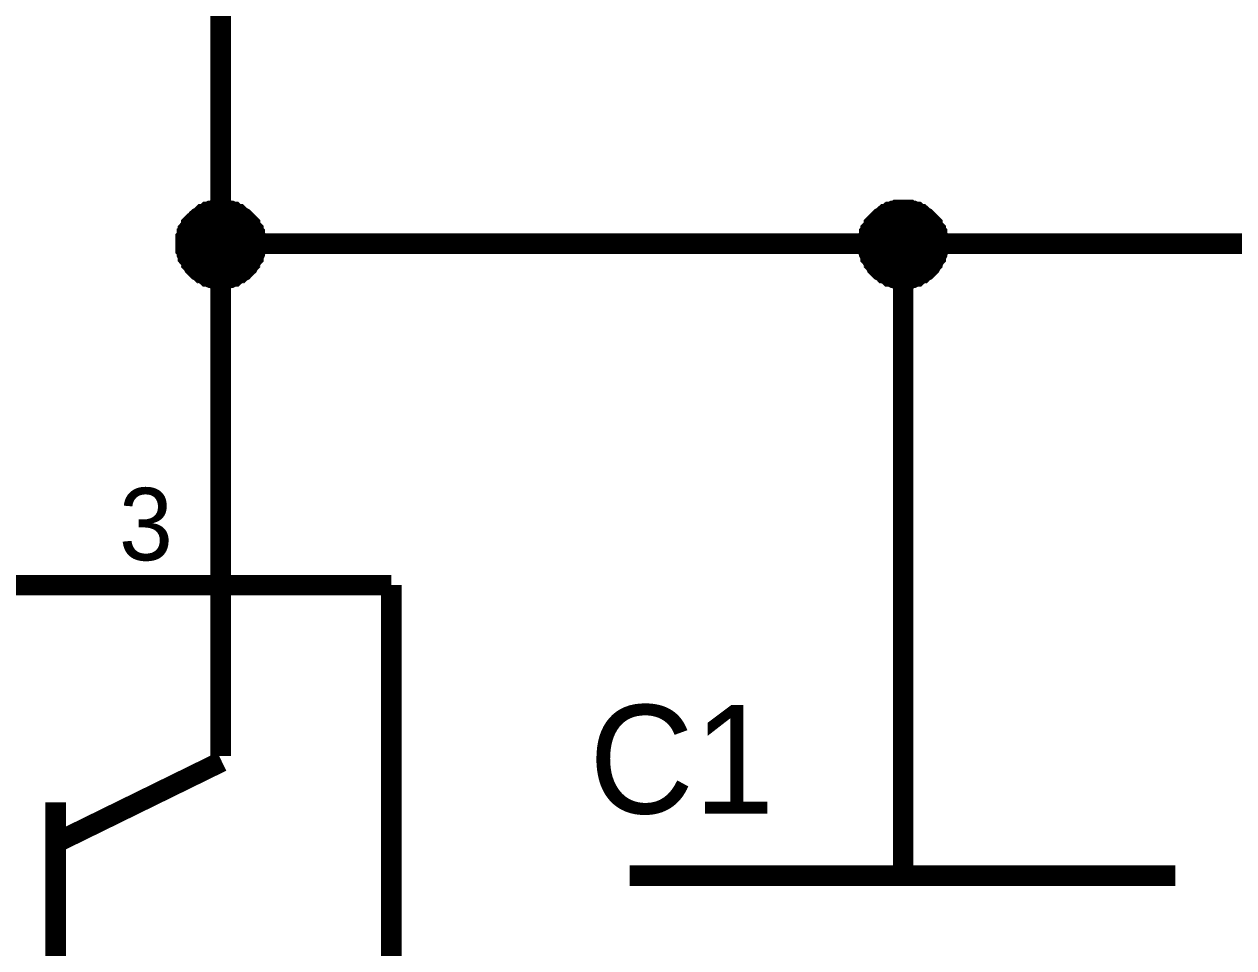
# Model space of a CAD drawing. Header units: millimetres. Extents: x 0 to 420, y 0 to 297.
# Drawn here: x 262.1 to 279.82, y 67.18 to 80.71 of the extents above; entities that cross this region are included whole.
import ezdxf

# ---------------------------------------------------------------- set-up
doc = ezdxf.new("R2010")
doc.units = ezdxf.units.MM
doc.layers.add('Sheet', color=255, linetype='Continuous')

msp = doc.modelspace()

# ---------------------------------------------------------------- linework, layer by layer
at = {"layer": 'Sheet'}
for points, const_width in [([(264.983, 82.496), (264.983, 79.996)], 0.3), ([(264.983, 77.496), (264.983, 79.996)], 0.3), ([(264.47, 77.496), (264.47, 77.529), (264.47, 77.545), (264.47, 77.578), (264.486, 77.595), (264.486, 77.628), (264.486, 77.645), (264.503, 77.661), (264.503, 77.694), (264.519, 77.711), (264.536, 77.727), (264.552, 77.76), (264.552, 77.777), (264.569, 77.794), (264.585, 77.81), (264.602, 77.827), (264.619, 77.843), (264.635, 77.86), (264.652, 77.876), (264.685, 77.893), (264.701, 77.91), (264.718, 77.926), (264.734, 77.926), (264.767, 77.943), (264.784, 77.959), (264.801, 77.959), (264.834, 77.976), (264.85, 77.976), (264.883, 77.976), (264.9, 77.992), (264.933, 77.992), (264.95, 77.992), (264.983, 77.992)], 0.3), ([(264.47, 77.496), (264.47, 77.529), (264.47, 77.545), (264.47, 77.578), (264.486, 77.595), (264.486, 77.628), (264.486, 77.645), (264.503, 77.661), (264.503, 77.694), (264.519, 77.711), (264.536, 77.727), (264.552, 77.76), (264.552, 77.777), (264.569, 77.794), (264.585, 77.81), (264.602, 77.827), (264.619, 77.843), (264.635, 77.86), (264.652, 77.876), (264.685, 77.893), (264.701, 77.91), (264.718, 77.926), (264.734, 77.926), (264.767, 77.943), (264.784, 77.959), (264.801, 77.959), (264.834, 77.976), (264.85, 77.976), (264.883, 77.976), (264.9, 77.992), (264.933, 77.992), (264.95, 77.992), (264.983, 77.992)], 0.3), ([(264.47, 77.496), (264.47, 77.529), (264.47, 77.545), (264.47, 77.578), (264.486, 77.595), (264.486, 77.628), (264.486, 77.645), (264.503, 77.661), (264.503, 77.694), (264.519, 77.711), (264.536, 77.727), (264.552, 77.76), (264.552, 77.777), (264.569, 77.794), (264.585, 77.81), (264.602, 77.827), (264.619, 77.843), (264.635, 77.86), (264.652, 77.876), (264.685, 77.893), (264.701, 77.91), (264.718, 77.926), (264.734, 77.926), (264.767, 77.943), (264.784, 77.959), (264.801, 77.959), (264.834, 77.976), (264.85, 77.976), (264.883, 77.976), (264.9, 77.992), (264.933, 77.992), (264.95, 77.992), (264.983, 77.992)], 0.3), ([(264.47, 77.496), (264.47, 77.529), (264.47, 77.545), (264.47, 77.578), (264.486, 77.595), (264.486, 77.628), (264.486, 77.645), (264.503, 77.661), (264.503, 77.694), (264.519, 77.711), (264.536, 77.727), (264.552, 77.76), (264.552, 77.777), (264.569, 77.794), (264.585, 77.81), (264.602, 77.827), (264.619, 77.843), (264.635, 77.86), (264.652, 77.876), (264.685, 77.893), (264.701, 77.91), (264.718, 77.926), (264.734, 77.926), (264.767, 77.943), (264.784, 77.959), (264.801, 77.959), (264.834, 77.976), (264.85, 77.976), (264.883, 77.976), (264.9, 77.992), (264.933, 77.992), (264.95, 77.992), (264.983, 77.992)], 0.3), ([(264.983, 77.992), (264.983, 77.992)], 0.3), ([(264.983, 77.992), (265.016, 77.992), (265.032, 77.992), (265.065, 77.992), (265.082, 77.976), (265.115, 77.976), (265.132, 77.976), (265.165, 77.959), (265.181, 77.959), (265.198, 77.943), (265.231, 77.926), (265.247, 77.926), (265.264, 77.91), (265.281, 77.893), (265.314, 77.876), (265.33, 77.86), (265.347, 77.843), (265.363, 77.827), (265.38, 77.81), (265.396, 77.794), (265.413, 77.777), (265.413, 77.76), (265.43, 77.727), (265.446, 77.711), (265.463, 77.694), (265.463, 77.661), (265.479, 77.645), (265.479, 77.628), (265.479, 77.595), (265.496, 77.578), (265.496, 77.545), (265.496, 77.529), (265.496, 77.496)], 0.3), ([(264.983, 77.992), (264.983, 77.992)], 0.3), ([(264.983, 77.992), (265.016, 77.992), (265.032, 77.992), (265.065, 77.992), (265.082, 77.976), (265.115, 77.976), (265.132, 77.976), (265.165, 77.959), (265.181, 77.959), (265.198, 77.943), (265.231, 77.926), (265.247, 77.926), (265.264, 77.91), (265.281, 77.893), (265.314, 77.876), (265.33, 77.86), (265.347, 77.843), (265.363, 77.827), (265.38, 77.81), (265.396, 77.794), (265.413, 77.777), (265.413, 77.76), (265.43, 77.727), (265.446, 77.711), (265.463, 77.694), (265.463, 77.661), (265.479, 77.645), (265.479, 77.628), (265.479, 77.595), (265.496, 77.578), (265.496, 77.545), (265.496, 77.529), (265.496, 77.496)], 0.3), ([(264.983, 77.992), (264.983, 77.992)], 0.3), ([(264.983, 77.992), (265.016, 77.992), (265.032, 77.992), (265.065, 77.992), (265.082, 77.976), (265.115, 77.976), (265.132, 77.976), (265.165, 77.959), (265.181, 77.959), (265.198, 77.943), (265.231, 77.926), (265.247, 77.926), (265.264, 77.91), (265.281, 77.893), (265.314, 77.876), (265.33, 77.86), (265.347, 77.843), (265.363, 77.827), (265.38, 77.81), (265.396, 77.794), (265.413, 77.777), (265.413, 77.76), (265.43, 77.727), (265.446, 77.711), (265.463, 77.694), (265.463, 77.661), (265.479, 77.645), (265.479, 77.628), (265.479, 77.595), (265.496, 77.578), (265.496, 77.545), (265.496, 77.529), (265.496, 77.496)], 0.3), ([(264.983, 77.992), (264.983, 77.992)], 0.3), ([(264.983, 77.992), (265.016, 77.992), (265.032, 77.992), (265.065, 77.992), (265.082, 77.976), (265.115, 77.976), (265.132, 77.976), (265.165, 77.959), (265.181, 77.959), (265.198, 77.943), (265.231, 77.926), (265.247, 77.926), (265.264, 77.91), (265.281, 77.893), (265.314, 77.876), (265.33, 77.86), (265.347, 77.843), (265.363, 77.827), (265.38, 77.81), (265.396, 77.794), (265.413, 77.777), (265.413, 77.76), (265.43, 77.727), (265.446, 77.711), (265.463, 77.694), (265.463, 77.661), (265.479, 77.645), (265.479, 77.628), (265.479, 77.595), (265.496, 77.578), (265.496, 77.545), (265.496, 77.529), (265.496, 77.496)], 0.3), ([(274.466, 77.496), (274.466, 77.529), (274.466, 77.545), (274.466, 77.578), (274.483, 77.595), (274.483, 77.628), (274.483, 77.645), (274.5, 77.661), (274.5, 77.694), (274.516, 77.711), (274.533, 77.727), (274.549, 77.76), (274.549, 77.777), (274.566, 77.794), (274.582, 77.81), (274.599, 77.827), (274.615, 77.843), (274.632, 77.86), (274.648, 77.876), (274.682, 77.893), (274.698, 77.91), (274.715, 77.926), (274.731, 77.926), (274.764, 77.943), (274.781, 77.959), (274.797, 77.959), (274.831, 77.976), (274.847, 77.976), (274.88, 77.976), (274.897, 77.992), (274.93, 77.992), (274.946, 77.992), (274.98, 77.992)], 0.3), ([(274.466, 77.496), (274.466, 77.529), (274.466, 77.545), (274.466, 77.578), (274.483, 77.595), (274.483, 77.628), (274.483, 77.645), (274.5, 77.661), (274.5, 77.694), (274.516, 77.711), (274.533, 77.727), (274.549, 77.76), (274.549, 77.777), (274.566, 77.794), (274.582, 77.81), (274.599, 77.827), (274.615, 77.843), (274.632, 77.86), (274.648, 77.876), (274.682, 77.893), (274.698, 77.91), (274.715, 77.926), (274.731, 77.926), (274.764, 77.943), (274.781, 77.959), (274.797, 77.959), (274.831, 77.976), (274.847, 77.976), (274.88, 77.976), (274.897, 77.992), (274.93, 77.992), (274.946, 77.992), (274.98, 77.992)], 0.3), ([(274.466, 77.496), (274.466, 77.529), (274.466, 77.545), (274.466, 77.578), (274.483, 77.595), (274.483, 77.628), (274.483, 77.645), (274.5, 77.661), (274.5, 77.694), (274.516, 77.711), (274.533, 77.727), (274.549, 77.76), (274.549, 77.777), (274.566, 77.794), (274.582, 77.81), (274.599, 77.827), (274.615, 77.843), (274.632, 77.86), (274.648, 77.876), (274.682, 77.893), (274.698, 77.91), (274.715, 77.926), (274.731, 77.926), (274.764, 77.943), (274.781, 77.959), (274.797, 77.959), (274.831, 77.976), (274.847, 77.976), (274.88, 77.976), (274.897, 77.992), (274.93, 77.992), (274.946, 77.992), (274.98, 77.992)], 0.3), ([(274.466, 77.496), (274.466, 77.529), (274.466, 77.545), (274.466, 77.578), (274.483, 77.595), (274.483, 77.628), (274.483, 77.645), (274.5, 77.661), (274.5, 77.694), (274.516, 77.711), (274.533, 77.727), (274.549, 77.76), (274.549, 77.777), (274.566, 77.794), (274.582, 77.81), (274.599, 77.827), (274.615, 77.843), (274.632, 77.86), (274.648, 77.876), (274.682, 77.893), (274.698, 77.91), (274.715, 77.926), (274.731, 77.926), (274.764, 77.943), (274.781, 77.959), (274.797, 77.959), (274.831, 77.976), (274.847, 77.976), (274.88, 77.976), (274.897, 77.992), (274.93, 77.992), (274.946, 77.992), (274.98, 77.992)], 0.3), ([(274.98, 77.992), (274.98, 77.992)], 0.3), ([(274.98, 77.992), (275.013, 77.992), (275.029, 77.992), (275.062, 77.992), (275.079, 77.976), (275.112, 77.976), (275.128, 77.976), (275.162, 77.959), (275.178, 77.959), (275.195, 77.943), (275.228, 77.926), (275.244, 77.926), (275.261, 77.91), (275.277, 77.893), (275.311, 77.876), (275.327, 77.86), (275.344, 77.843), (275.36, 77.827), (275.377, 77.81), (275.393, 77.794), (275.41, 77.777), (275.41, 77.76), (275.426, 77.727), (275.443, 77.711), (275.459, 77.694), (275.459, 77.661), (275.476, 77.645), (275.476, 77.628), (275.476, 77.595), (275.493, 77.578), (275.493, 77.545), (275.493, 77.529), (275.493, 77.496)], 0.3), ([(274.98, 77.992), (274.98, 77.992)], 0.3), ([(274.98, 77.992), (275.013, 77.992), (275.029, 77.992), (275.062, 77.992), (275.079, 77.976), (275.112, 77.976), (275.128, 77.976), (275.162, 77.959), (275.178, 77.959), (275.195, 77.943), (275.228, 77.926), (275.244, 77.926), (275.261, 77.91), (275.277, 77.893), (275.311, 77.876), (275.327, 77.86), (275.344, 77.843), (275.36, 77.827), (275.377, 77.81), (275.393, 77.794), (275.41, 77.777), (275.41, 77.76), (275.426, 77.727), (275.443, 77.711), (275.459, 77.694), (275.459, 77.661), (275.476, 77.645), (275.476, 77.628), (275.476, 77.595), (275.493, 77.578), (275.493, 77.545), (275.493, 77.529), (275.493, 77.496)], 0.3), ([(274.98, 77.992), (274.98, 77.992)], 0.3), ([(274.98, 77.992), (275.013, 77.992), (275.029, 77.992), (275.062, 77.992), (275.079, 77.976), (275.112, 77.976), (275.128, 77.976), (275.162, 77.959), (275.178, 77.959), (275.195, 77.943), (275.228, 77.926), (275.244, 77.926), (275.261, 77.91), (275.277, 77.893), (275.311, 77.876), (275.327, 77.86), (275.344, 77.843), (275.36, 77.827), (275.377, 77.81), (275.393, 77.794), (275.41, 77.777), (275.41, 77.76), (275.426, 77.727), (275.443, 77.711), (275.459, 77.694), (275.459, 77.661), (275.476, 77.645), (275.476, 77.628), (275.476, 77.595), (275.493, 77.578), (275.493, 77.545), (275.493, 77.529), (275.493, 77.496)], 0.3), ([(274.98, 77.992), (274.98, 77.992)], 0.3), ([(274.98, 77.992), (275.013, 77.992), (275.029, 77.992), (275.062, 77.992), (275.079, 77.976), (275.112, 77.976), (275.128, 77.976), (275.162, 77.959), (275.178, 77.959), (275.195, 77.943), (275.228, 77.926), (275.244, 77.926), (275.261, 77.91), (275.277, 77.893), (275.311, 77.876), (275.327, 77.86), (275.344, 77.843), (275.36, 77.827), (275.377, 77.81), (275.393, 77.794), (275.41, 77.777), (275.41, 77.76), (275.426, 77.727), (275.443, 77.711), (275.459, 77.694), (275.459, 77.661), (275.476, 77.645), (275.476, 77.628), (275.476, 77.595), (275.493, 77.578), (275.493, 77.545), (275.493, 77.529), (275.493, 77.496)], 0.3), ([(264.47, 77.496), (264.47, 77.529), (264.47, 77.545), (264.47, 77.578), (264.486, 77.595), (264.486, 77.628), (264.486, 77.645), (264.503, 77.661), (264.503, 77.694), (264.519, 77.711), (264.536, 77.727), (264.552, 77.76), (264.552, 77.777), (264.569, 77.794), (264.585, 77.81), (264.602, 77.827), (264.619, 77.843), (264.635, 77.86), (264.652, 77.876), (264.685, 77.893), (264.701, 77.91), (264.718, 77.926), (264.734, 77.926), (264.767, 77.943), (264.784, 77.959), (264.801, 77.959), (264.834, 77.976), (264.85, 77.976), (264.883, 77.976), (264.9, 77.992), (264.933, 77.992), (264.95, 77.992), (264.983, 77.992)], 0.0991), ([(264.47, 77.496), (264.47, 77.529), (264.47, 77.545), (264.47, 77.578), (264.486, 77.595), (264.486, 77.628), (264.486, 77.645), (264.503, 77.661), (264.503, 77.694), (264.519, 77.711), (264.536, 77.727), (264.552, 77.76), (264.552, 77.777), (264.569, 77.794), (264.585, 77.81), (264.602, 77.827), (264.619, 77.843), (264.635, 77.86), (264.652, 77.876), (264.685, 77.893), (264.701, 77.91), (264.718, 77.926), (264.734, 77.926), (264.767, 77.943), (264.784, 77.959), (264.801, 77.959), (264.834, 77.976), (264.85, 77.976), (264.883, 77.976), (264.9, 77.992), (264.933, 77.992), (264.95, 77.992), (264.983, 77.992)], 0.0991), ([(264.47, 77.496), (264.47, 77.529), (264.47, 77.545), (264.47, 77.578), (264.486, 77.595), (264.486, 77.628), (264.486, 77.645), (264.503, 77.661), (264.503, 77.694), (264.519, 77.711), (264.536, 77.727), (264.552, 77.76), (264.552, 77.777), (264.569, 77.794), (264.585, 77.81), (264.602, 77.827), (264.619, 77.843), (264.635, 77.86), (264.652, 77.876), (264.685, 77.893), (264.701, 77.91), (264.718, 77.926), (264.734, 77.926), (264.767, 77.943), (264.784, 77.959), (264.801, 77.959), (264.834, 77.976), (264.85, 77.976), (264.883, 77.976), (264.9, 77.992), (264.933, 77.992), (264.95, 77.992), (264.983, 77.992)], 0.0991), ([(264.47, 77.496), (264.47, 77.529), (264.47, 77.545), (264.47, 77.578), (264.486, 77.595), (264.486, 77.628), (264.486, 77.645), (264.503, 77.661), (264.503, 77.694), (264.519, 77.711), (264.536, 77.727), (264.552, 77.76), (264.552, 77.777), (264.569, 77.794), (264.585, 77.81), (264.602, 77.827), (264.619, 77.843), (264.635, 77.86), (264.652, 77.876), (264.685, 77.893), (264.701, 77.91), (264.718, 77.926), (264.734, 77.926), (264.767, 77.943), (264.784, 77.959), (264.801, 77.959), (264.834, 77.976), (264.85, 77.976), (264.883, 77.976), (264.9, 77.992), (264.933, 77.992), (264.95, 77.992), (264.983, 77.992)], 0.0991), ([(264.983, 77.992), (264.983, 77.992)], 0.0991), ([(264.983, 77.992), (265.016, 77.992), (265.032, 77.992), (265.065, 77.992), (265.082, 77.976), (265.115, 77.976), (265.132, 77.976), (265.165, 77.959), (265.181, 77.959), (265.198, 77.943), (265.231, 77.926), (265.247, 77.926), (265.264, 77.91), (265.281, 77.893), (265.314, 77.876), (265.33, 77.86), (265.347, 77.843), (265.363, 77.827), (265.38, 77.81), (265.396, 77.794), (265.413, 77.777), (265.413, 77.76), (265.43, 77.727), (265.446, 77.711), (265.463, 77.694), (265.463, 77.661), (265.479, 77.645), (265.479, 77.628), (265.479, 77.595), (265.496, 77.578), (265.496, 77.545), (265.496, 77.529), (265.496, 77.496)], 0.0991), ([(264.983, 77.992), (264.983, 77.992)], 0.0991), ([(264.983, 77.992), (265.016, 77.992), (265.032, 77.992), (265.065, 77.992), (265.082, 77.976), (265.115, 77.976), (265.132, 77.976), (265.165, 77.959), (265.181, 77.959), (265.198, 77.943), (265.231, 77.926), (265.247, 77.926), (265.264, 77.91), (265.281, 77.893), (265.314, 77.876), (265.33, 77.86), (265.347, 77.843), (265.363, 77.827), (265.38, 77.81), (265.396, 77.794), (265.413, 77.777), (265.413, 77.76), (265.43, 77.727), (265.446, 77.711), (265.463, 77.694), (265.463, 77.661), (265.479, 77.645), (265.479, 77.628), (265.479, 77.595), (265.496, 77.578), (265.496, 77.545), (265.496, 77.529), (265.496, 77.496)], 0.0991), ([(264.983, 77.992), (264.983, 77.992)], 0.0991), ([(264.983, 77.992), (265.016, 77.992), (265.032, 77.992), (265.065, 77.992), (265.082, 77.976), (265.115, 77.976), (265.132, 77.976), (265.165, 77.959), (265.181, 77.959), (265.198, 77.943), (265.231, 77.926), (265.247, 77.926), (265.264, 77.91), (265.281, 77.893), (265.314, 77.876), (265.33, 77.86), (265.347, 77.843), (265.363, 77.827), (265.38, 77.81), (265.396, 77.794), (265.413, 77.777), (265.413, 77.76), (265.43, 77.727), (265.446, 77.711), (265.463, 77.694), (265.463, 77.661), (265.479, 77.645), (265.479, 77.628), (265.479, 77.595), (265.496, 77.578), (265.496, 77.545), (265.496, 77.529), (265.496, 77.496)], 0.0991), ([(264.983, 77.992), (264.983, 77.992)], 0.0991), ([(264.983, 77.992), (265.016, 77.992), (265.032, 77.992), (265.065, 77.992), (265.082, 77.976), (265.115, 77.976), (265.132, 77.976), (265.165, 77.959), (265.181, 77.959), (265.198, 77.943), (265.231, 77.926), (265.247, 77.926), (265.264, 77.91), (265.281, 77.893), (265.314, 77.876), (265.33, 77.86), (265.347, 77.843), (265.363, 77.827), (265.38, 77.81), (265.396, 77.794), (265.413, 77.777), (265.413, 77.76), (265.43, 77.727), (265.446, 77.711), (265.463, 77.694), (265.463, 77.661), (265.479, 77.645), (265.479, 77.628), (265.479, 77.595), (265.496, 77.578), (265.496, 77.545), (265.496, 77.529), (265.496, 77.496)], 0.0991), ([(274.466, 77.496), (274.466, 77.529), (274.466, 77.545), (274.466, 77.578), (274.483, 77.595), (274.483, 77.628), (274.483, 77.645), (274.5, 77.661), (274.5, 77.694), (274.516, 77.711), (274.533, 77.727), (274.549, 77.76), (274.549, 77.777), (274.566, 77.794), (274.582, 77.81), (274.599, 77.827), (274.615, 77.843), (274.632, 77.86), (274.648, 77.876), (274.682, 77.893), (274.698, 77.91), (274.715, 77.926), (274.731, 77.926), (274.764, 77.943), (274.781, 77.959), (274.797, 77.959), (274.831, 77.976), (274.847, 77.976), (274.88, 77.976), (274.897, 77.992), (274.93, 77.992), (274.946, 77.992), (274.98, 77.992)], 0.0991), ([(274.466, 77.496), (274.466, 77.529), (274.466, 77.545), (274.466, 77.578), (274.483, 77.595), (274.483, 77.628), (274.483, 77.645), (274.5, 77.661), (274.5, 77.694), (274.516, 77.711), (274.533, 77.727), (274.549, 77.76), (274.549, 77.777), (274.566, 77.794), (274.582, 77.81), (274.599, 77.827), (274.615, 77.843), (274.632, 77.86), (274.648, 77.876), (274.682, 77.893), (274.698, 77.91), (274.715, 77.926), (274.731, 77.926), (274.764, 77.943), (274.781, 77.959), (274.797, 77.959), (274.831, 77.976), (274.847, 77.976), (274.88, 77.976), (274.897, 77.992), (274.93, 77.992), (274.946, 77.992), (274.98, 77.992)], 0.0991), ([(274.466, 77.496), (274.466, 77.529), (274.466, 77.545), (274.466, 77.578), (274.483, 77.595), (274.483, 77.628), (274.483, 77.645), (274.5, 77.661), (274.5, 77.694), (274.516, 77.711), (274.533, 77.727), (274.549, 77.76), (274.549, 77.777), (274.566, 77.794), (274.582, 77.81), (274.599, 77.827), (274.615, 77.843), (274.632, 77.86), (274.648, 77.876), (274.682, 77.893), (274.698, 77.91), (274.715, 77.926), (274.731, 77.926), (274.764, 77.943), (274.781, 77.959), (274.797, 77.959), (274.831, 77.976), (274.847, 77.976), (274.88, 77.976), (274.897, 77.992), (274.93, 77.992), (274.946, 77.992), (274.98, 77.992)], 0.0991), ([(274.466, 77.496), (274.466, 77.529), (274.466, 77.545), (274.466, 77.578), (274.483, 77.595), (274.483, 77.628), (274.483, 77.645), (274.5, 77.661), (274.5, 77.694), (274.516, 77.711), (274.533, 77.727), (274.549, 77.76), (274.549, 77.777), (274.566, 77.794), (274.582, 77.81), (274.599, 77.827), (274.615, 77.843), (274.632, 77.86), (274.648, 77.876), (274.682, 77.893), (274.698, 77.91), (274.715, 77.926), (274.731, 77.926), (274.764, 77.943), (274.781, 77.959), (274.797, 77.959), (274.831, 77.976), (274.847, 77.976), (274.88, 77.976), (274.897, 77.992), (274.93, 77.992), (274.946, 77.992), (274.98, 77.992)], 0.0991), ([(274.98, 77.992), (274.98, 77.992)], 0.0991), ([(274.98, 77.992), (275.013, 77.992), (275.029, 77.992), (275.062, 77.992), (275.079, 77.976), (275.112, 77.976), (275.128, 77.976), (275.162, 77.959), (275.178, 77.959), (275.195, 77.943), (275.228, 77.926), (275.244, 77.926), (275.261, 77.91), (275.277, 77.893), (275.311, 77.876), (275.327, 77.86), (275.344, 77.843), (275.36, 77.827), (275.377, 77.81), (275.393, 77.794), (275.41, 77.777), (275.41, 77.76), (275.426, 77.727), (275.443, 77.711), (275.459, 77.694), (275.459, 77.661), (275.476, 77.645), (275.476, 77.628), (275.476, 77.595), (275.493, 77.578), (275.493, 77.545), (275.493, 77.529), (275.493, 77.496)], 0.0991), ([(274.98, 77.992), (274.98, 77.992)], 0.0991), ([(274.98, 77.992), (275.013, 77.992), (275.029, 77.992), (275.062, 77.992), (275.079, 77.976), (275.112, 77.976), (275.128, 77.976), (275.162, 77.959), (275.178, 77.959), (275.195, 77.943), (275.228, 77.926), (275.244, 77.926), (275.261, 77.91), (275.277, 77.893), (275.311, 77.876), (275.327, 77.86), (275.344, 77.843), (275.36, 77.827), (275.377, 77.81), (275.393, 77.794), (275.41, 77.777), (275.41, 77.76), (275.426, 77.727), (275.443, 77.711), (275.459, 77.694), (275.459, 77.661), (275.476, 77.645), (275.476, 77.628), (275.476, 77.595), (275.493, 77.578), (275.493, 77.545), (275.493, 77.529), (275.493, 77.496)], 0.0991), ([(274.98, 77.992), (274.98, 77.992)], 0.0991), ([(274.98, 77.992), (275.013, 77.992), (275.029, 77.992), (275.062, 77.992), (275.079, 77.976), (275.112, 77.976), (275.128, 77.976), (275.162, 77.959), (275.178, 77.959), (275.195, 77.943), (275.228, 77.926), (275.244, 77.926), (275.261, 77.91), (275.277, 77.893), (275.311, 77.876), (275.327, 77.86), (275.344, 77.843), (275.36, 77.827), (275.377, 77.81), (275.393, 77.794), (275.41, 77.777), (275.41, 77.76), (275.426, 77.727), (275.443, 77.711), (275.459, 77.694), (275.459, 77.661), (275.476, 77.645), (275.476, 77.628), (275.476, 77.595), (275.493, 77.578), (275.493, 77.545), (275.493, 77.529), (275.493, 77.496)], 0.0991), ([(274.98, 77.992), (274.98, 77.992)], 0.0991), ([(274.98, 77.992), (275.013, 77.992), (275.029, 77.992), (275.062, 77.992), (275.079, 77.976), (275.112, 77.976), (275.128, 77.976), (275.162, 77.959), (275.178, 77.959), (275.195, 77.943), (275.228, 77.926), (275.244, 77.926), (275.261, 77.91), (275.277, 77.893), (275.311, 77.876), (275.327, 77.86), (275.344, 77.843), (275.36, 77.827), (275.377, 77.81), (275.393, 77.794), (275.41, 77.777), (275.41, 77.76), (275.426, 77.727), (275.443, 77.711), (275.459, 77.694), (275.459, 77.661), (275.476, 77.645), (275.476, 77.628), (275.476, 77.595), (275.493, 77.578), (275.493, 77.545), (275.493, 77.529), (275.493, 77.496)], 0.0991), ([(264.983, 76.982), (264.95, 76.982), (264.933, 76.982), (264.9, 76.982), (264.883, 76.999), (264.85, 76.999), (264.834, 76.999), (264.801, 77.015), (264.784, 77.015), (264.767, 77.032), (264.734, 77.048), (264.718, 77.065), (264.701, 77.065), (264.685, 77.082), (264.652, 77.098), (264.635, 77.115), (264.619, 77.131), (264.602, 77.148), (264.585, 77.164), (264.569, 77.197), (264.552, 77.214), (264.552, 77.231), (264.536, 77.247), (264.519, 77.28), (264.503, 77.297), (264.503, 77.313), (264.486, 77.347), (264.486, 77.363), (264.486, 77.396), (264.47, 77.413), (264.47, 77.446), (264.47, 77.462), (264.47, 77.496)], 0.3), ([(264.47, 77.496), (264.47, 77.496)], 0.3), ([(264.983, 76.982), (264.95, 76.982), (264.933, 76.982), (264.9, 76.982), (264.883, 76.999), (264.85, 76.999), (264.834, 76.999), (264.801, 77.015), (264.784, 77.015), (264.767, 77.032), (264.734, 77.048), (264.718, 77.065), (264.701, 77.065), (264.685, 77.082), (264.652, 77.098), (264.635, 77.115), (264.619, 77.131), (264.602, 77.148), (264.585, 77.164), (264.569, 77.197), (264.552, 77.214), (264.552, 77.231), (264.536, 77.247), (264.519, 77.28), (264.503, 77.297), (264.503, 77.313), (264.486, 77.347), (264.486, 77.363), (264.486, 77.396), (264.47, 77.413), (264.47, 77.446), (264.47, 77.462), (264.47, 77.496)], 0.3), ([(264.47, 77.496), (264.47, 77.496)], 0.3), ([(264.983, 76.982), (264.95, 76.982), (264.933, 76.982), (264.9, 76.982), (264.883, 76.999), (264.85, 76.999), (264.834, 76.999), (264.801, 77.015), (264.784, 77.015), (264.767, 77.032), (264.734, 77.048), (264.718, 77.065), (264.701, 77.065), (264.685, 77.082), (264.652, 77.098), (264.635, 77.115), (264.619, 77.131), (264.602, 77.148), (264.585, 77.164), (264.569, 77.197), (264.552, 77.214), (264.552, 77.231), (264.536, 77.247), (264.519, 77.28), (264.503, 77.297), (264.503, 77.313), (264.486, 77.347), (264.486, 77.363), (264.486, 77.396), (264.47, 77.413), (264.47, 77.446), (264.47, 77.462), (264.47, 77.496)], 0.3), ([(264.47, 77.496), (264.47, 77.496)], 0.3), ([(264.983, 76.982), (264.95, 76.982), (264.933, 76.982), (264.9, 76.982), (264.883, 76.999), (264.85, 76.999), (264.834, 76.999), (264.801, 77.015), (264.784, 77.015), (264.767, 77.032), (264.734, 77.048), (264.718, 77.065), (264.701, 77.065), (264.685, 77.082), (264.652, 77.098), (264.635, 77.115), (264.619, 77.131), (264.602, 77.148), (264.585, 77.164), (264.569, 77.197), (264.552, 77.214), (264.552, 77.231), (264.536, 77.247), (264.519, 77.28), (264.503, 77.297), (264.503, 77.313), (264.486, 77.347), (264.486, 77.363), (264.486, 77.396), (264.47, 77.413), (264.47, 77.446), (264.47, 77.462), (264.47, 77.496)], 0.3), ([(264.47, 77.496), (264.47, 77.496)], 0.3), ([(274.98, 71.236), (274.98, 77.496), (264.983, 77.496), (264.983, 74.995)], 0.3), ([(265.496, 77.496), (265.496, 77.462), (265.496, 77.446), (265.496, 77.413), (265.479, 77.396), (265.479, 77.363), (265.479, 77.347), (265.463, 77.313), (265.463, 77.297), (265.446, 77.28), (265.43, 77.247), (265.413, 77.231), (265.413, 77.214), (265.396, 77.197), (265.38, 77.164), (265.363, 77.148), (265.347, 77.131), (265.33, 77.115), (265.314, 77.098), (265.281, 77.082), (265.264, 77.065), (265.247, 77.065), (265.231, 77.048), (265.198, 77.032), (265.181, 77.015), (265.165, 77.015), (265.132, 76.999), (265.115, 76.999), (265.082, 76.999), (265.065, 76.982), (265.032, 76.982), (265.016, 76.982), (264.983, 76.982)], 0.3), ([(265.496, 77.496), (265.496, 77.462), (265.496, 77.446), (265.496, 77.413), (265.479, 77.396), (265.479, 77.363), (265.479, 77.347), (265.463, 77.313), (265.463, 77.297), (265.446, 77.28), (265.43, 77.247), (265.413, 77.231), (265.413, 77.214), (265.396, 77.197), (265.38, 77.164), (265.363, 77.148), (265.347, 77.131), (265.33, 77.115), (265.314, 77.098), (265.281, 77.082), (265.264, 77.065), (265.247, 77.065), (265.231, 77.048), (265.198, 77.032), (265.181, 77.015), (265.165, 77.015), (265.132, 76.999), (265.115, 76.999), (265.082, 76.999), (265.065, 76.982), (265.032, 76.982), (265.016, 76.982), (264.983, 76.982)], 0.3), ([(265.496, 77.496), (265.496, 77.462), (265.496, 77.446), (265.496, 77.413), (265.479, 77.396), (265.479, 77.363), (265.479, 77.347), (265.463, 77.313), (265.463, 77.297), (265.446, 77.28), (265.43, 77.247), (265.413, 77.231), (265.413, 77.214), (265.396, 77.197), (265.38, 77.164), (265.363, 77.148), (265.347, 77.131), (265.33, 77.115), (265.314, 77.098), (265.281, 77.082), (265.264, 77.065), (265.247, 77.065), (265.231, 77.048), (265.198, 77.032), (265.181, 77.015), (265.165, 77.015), (265.132, 76.999), (265.115, 76.999), (265.082, 76.999), (265.065, 76.982), (265.032, 76.982), (265.016, 76.982), (264.983, 76.982)], 0.3), ([(265.496, 77.496), (265.496, 77.462), (265.496, 77.446), (265.496, 77.413), (265.479, 77.396), (265.479, 77.363), (265.479, 77.347), (265.463, 77.313), (265.463, 77.297), (265.446, 77.28), (265.43, 77.247), (265.413, 77.231), (265.413, 77.214), (265.396, 77.197), (265.38, 77.164), (265.363, 77.148), (265.347, 77.131), (265.33, 77.115), (265.314, 77.098), (265.281, 77.082), (265.264, 77.065), (265.247, 77.065), (265.231, 77.048), (265.198, 77.032), (265.181, 77.015), (265.165, 77.015), (265.132, 76.999), (265.115, 76.999), (265.082, 76.999), (265.065, 76.982), (265.032, 76.982), (265.016, 76.982), (264.983, 76.982)], 0.3), ([(265.496, 77.496), (265.496, 77.496), (265.496, 77.496), (265.496, 77.496), (265.496, 77.496), (265.496, 77.496), (265.496, 77.496), (265.496, 77.496), (265.496, 77.496), (265.496, 77.496), (265.496, 77.496), (265.496, 77.496), (265.496, 77.496), (265.496, 77.496), (265.496, 77.496), (265.496, 77.496), (265.496, 77.496), (265.496, 77.496), (265.496, 77.496), (265.496, 77.496), (265.496, 77.496), (265.496, 77.496), (265.496, 77.496), (265.496, 77.496), (265.496, 77.496), (265.496, 77.496), (265.496, 77.496), (265.496, 77.496), (265.496, 77.496), (265.496, 77.496), (265.496, 77.496), (265.496, 77.496), (265.496, 77.496)], 0.3), ([(265.496, 77.496), (265.496, 77.496)], 0.3), ([(265.496, 77.496), (265.496, 77.496), (265.496, 77.496), (265.496, 77.496), (265.496, 77.496), (265.496, 77.496), (265.496, 77.496), (265.496, 77.496), (265.496, 77.496), (265.496, 77.496), (265.496, 77.496), (265.496, 77.496), (265.496, 77.496), (265.496, 77.496), (265.496, 77.496), (265.496, 77.496), (265.496, 77.496), (265.496, 77.496), (265.496, 77.496), (265.496, 77.496), (265.496, 77.496), (265.496, 77.496), (265.496, 77.496), (265.496, 77.496), (265.496, 77.496), (265.496, 77.496), (265.496, 77.496), (265.496, 77.496), (265.496, 77.496), (265.496, 77.496), (265.496, 77.496), (265.496, 77.496), (265.496, 77.496)], 0.3), ([(265.496, 77.496), (265.496, 77.496)], 0.3), ([(265.496, 77.496), (265.496, 77.496), (265.496, 77.496), (265.496, 77.496), (265.496, 77.496), (265.496, 77.496), (265.496, 77.496), (265.496, 77.496), (265.496, 77.496), (265.496, 77.496), (265.496, 77.496), (265.496, 77.496), (265.496, 77.496), (265.496, 77.496), (265.496, 77.496), (265.496, 77.496), (265.496, 77.496), (265.496, 77.496), (265.496, 77.496), (265.496, 77.496), (265.496, 77.496), (265.496, 77.496), (265.496, 77.496), (265.496, 77.496), (265.496, 77.496), (265.496, 77.496), (265.496, 77.496), (265.496, 77.496), (265.496, 77.496), (265.496, 77.496), (265.496, 77.496), (265.496, 77.496), (265.496, 77.496)], 0.3), ([(265.496, 77.496), (265.496, 77.496)], 0.3), ([(265.496, 77.496), (265.496, 77.496), (265.496, 77.496), (265.496, 77.496), (265.496, 77.496), (265.496, 77.496), (265.496, 77.496), (265.496, 77.496), (265.496, 77.496), (265.496, 77.496), (265.496, 77.496), (265.496, 77.496), (265.496, 77.496), (265.496, 77.496), (265.496, 77.496), (265.496, 77.496), (265.496, 77.496), (265.496, 77.496), (265.496, 77.496), (265.496, 77.496), (265.496, 77.496), (265.496, 77.496), (265.496, 77.496), (265.496, 77.496), (265.496, 77.496), (265.496, 77.496), (265.496, 77.496), (265.496, 77.496), (265.496, 77.496), (265.496, 77.496), (265.496, 77.496), (265.496, 77.496), (265.496, 77.496)], 0.3), ([(265.496, 77.496), (265.496, 77.496)], 0.3), ([(274.98, 76.982), (274.946, 76.982), (274.93, 76.982), (274.897, 76.982), (274.88, 76.999), (274.847, 76.999), (274.831, 76.999), (274.797, 77.015), (274.781, 77.015), (274.764, 77.032), (274.731, 77.048), (274.715, 77.065), (274.698, 77.065), (274.682, 77.082), (274.648, 77.098), (274.632, 77.115), (274.615, 77.131), (274.599, 77.148), (274.582, 77.164), (274.566, 77.197), (274.549, 77.214), (274.549, 77.231), (274.533, 77.247), (274.516, 77.28), (274.5, 77.297), (274.5, 77.313), (274.483, 77.347), (274.483, 77.363), (274.483, 77.396), (274.466, 77.413), (274.466, 77.446), (274.466, 77.462), (274.466, 77.496)], 0.3), ([(274.466, 77.496), (274.466, 77.496)], 0.3), ([(274.98, 76.982), (274.946, 76.982), (274.93, 76.982), (274.897, 76.982), (274.88, 76.999), (274.847, 76.999), (274.831, 76.999), (274.797, 77.015), (274.781, 77.015), (274.764, 77.032), (274.731, 77.048), (274.715, 77.065), (274.698, 77.065), (274.682, 77.082), (274.648, 77.098), (274.632, 77.115), (274.615, 77.131), (274.599, 77.148), (274.582, 77.164), (274.566, 77.197), (274.549, 77.214), (274.549, 77.231), (274.533, 77.247), (274.516, 77.28), (274.5, 77.297), (274.5, 77.313), (274.483, 77.347), (274.483, 77.363), (274.483, 77.396), (274.466, 77.413), (274.466, 77.446), (274.466, 77.462), (274.466, 77.496)], 0.3), ([(274.466, 77.496), (274.466, 77.496)], 0.3), ([(274.98, 76.982), (274.946, 76.982), (274.93, 76.982), (274.897, 76.982), (274.88, 76.999), (274.847, 76.999), (274.831, 76.999), (274.797, 77.015), (274.781, 77.015), (274.764, 77.032), (274.731, 77.048), (274.715, 77.065), (274.698, 77.065), (274.682, 77.082), (274.648, 77.098), (274.632, 77.115), (274.615, 77.131), (274.599, 77.148), (274.582, 77.164), (274.566, 77.197), (274.549, 77.214), (274.549, 77.231), (274.533, 77.247), (274.516, 77.28), (274.5, 77.297), (274.5, 77.313), (274.483, 77.347), (274.483, 77.363), (274.483, 77.396), (274.466, 77.413), (274.466, 77.446), (274.466, 77.462), (274.466, 77.496)], 0.3), ([(274.466, 77.496), (274.466, 77.496)], 0.3), ([(274.98, 76.982), (274.946, 76.982), (274.93, 76.982), (274.897, 76.982), (274.88, 76.999), (274.847, 76.999), (274.831, 76.999), (274.797, 77.015), (274.781, 77.015), (274.764, 77.032), (274.731, 77.048), (274.715, 77.065), (274.698, 77.065), (274.682, 77.082), (274.648, 77.098), (274.632, 77.115), (274.615, 77.131), (274.599, 77.148), (274.582, 77.164), (274.566, 77.197), (274.549, 77.214), (274.549, 77.231), (274.533, 77.247), (274.516, 77.28), (274.5, 77.297), (274.5, 77.313), (274.483, 77.347), (274.483, 77.363), (274.483, 77.396), (274.466, 77.413), (274.466, 77.446), (274.466, 77.462), (274.466, 77.496)], 0.3), ([(274.466, 77.496), (274.466, 77.496)], 0.3), ([(275.493, 77.496), (275.493, 77.462), (275.493, 77.446), (275.493, 77.413), (275.476, 77.396), (275.476, 77.363), (275.476, 77.347), (275.459, 77.313), (275.459, 77.297), (275.443, 77.28), (275.426, 77.247), (275.41, 77.231), (275.41, 77.214), (275.393, 77.197), (275.377, 77.164), (275.36, 77.148), (275.344, 77.131), (275.327, 77.115), (275.311, 77.098), (275.277, 77.082), (275.261, 77.065), (275.244, 77.065), (275.228, 77.048), (275.195, 77.032), (275.178, 77.015), (275.162, 77.015), (275.128, 76.999), (275.112, 76.999), (275.079, 76.999), (275.062, 76.982), (275.029, 76.982), (275.013, 76.982), (274.98, 76.982)], 0.3), ([(277.479, 77.496), (274.98, 77.496)], 0.3), ([(275.493, 77.496), (275.493, 77.462), (275.493, 77.446), (275.493, 77.413), (275.476, 77.396), (275.476, 77.363), (275.476, 77.347), (275.459, 77.313), (275.459, 77.297), (275.443, 77.28), (275.426, 77.247), (275.41, 77.231), (275.41, 77.214), (275.393, 77.197), (275.377, 77.164), (275.36, 77.148), (275.344, 77.131), (275.327, 77.115), (275.311, 77.098), (275.277, 77.082), (275.261, 77.065), (275.244, 77.065), (275.228, 77.048), (275.195, 77.032), (275.178, 77.015), (275.162, 77.015), (275.128, 76.999), (275.112, 76.999), (275.079, 76.999), (275.062, 76.982), (275.029, 76.982), (275.013, 76.982), (274.98, 76.982)], 0.3), ([(275.493, 77.496), (275.493, 77.462), (275.493, 77.446), (275.493, 77.413), (275.476, 77.396), (275.476, 77.363), (275.476, 77.347), (275.459, 77.313), (275.459, 77.297), (275.443, 77.28), (275.426, 77.247), (275.41, 77.231), (275.41, 77.214), (275.393, 77.197), (275.377, 77.164), (275.36, 77.148), (275.344, 77.131), (275.327, 77.115), (275.311, 77.098), (275.277, 77.082), (275.261, 77.065), (275.244, 77.065), (275.228, 77.048), (275.195, 77.032), (275.178, 77.015), (275.162, 77.015), (275.128, 76.999), (275.112, 76.999), (275.079, 76.999), (275.062, 76.982), (275.029, 76.982), (275.013, 76.982), (274.98, 76.982)], 0.3), ([(275.493, 77.496), (275.493, 77.462), (275.493, 77.446), (275.493, 77.413), (275.476, 77.396), (275.476, 77.363), (275.476, 77.347), (275.459, 77.313), (275.459, 77.297), (275.443, 77.28), (275.426, 77.247), (275.41, 77.231), (275.41, 77.214), (275.393, 77.197), (275.377, 77.164), (275.36, 77.148), (275.344, 77.131), (275.327, 77.115), (275.311, 77.098), (275.277, 77.082), (275.261, 77.065), (275.244, 77.065), (275.228, 77.048), (275.195, 77.032), (275.178, 77.015), (275.162, 77.015), (275.128, 76.999), (275.112, 76.999), (275.079, 76.999), (275.062, 76.982), (275.029, 76.982), (275.013, 76.982), (274.98, 76.982)], 0.3), ([(275.493, 77.496), (275.493, 77.496), (275.493, 77.496), (275.493, 77.496), (275.493, 77.496), (275.493, 77.496), (275.493, 77.496), (275.493, 77.496), (275.493, 77.496), (275.493, 77.496), (275.493, 77.496), (275.493, 77.496), (275.493, 77.496), (275.493, 77.496), (275.493, 77.496), (275.493, 77.496), (275.493, 77.496), (275.493, 77.496), (275.493, 77.496), (275.493, 77.496), (275.493, 77.496), (275.493, 77.496), (275.493, 77.496), (275.493, 77.496), (275.493, 77.496), (275.493, 77.496), (275.493, 77.496), (275.493, 77.496), (275.493, 77.496), (275.493, 77.496), (275.493, 77.496), (275.493, 77.496), (275.493, 77.496)], 0.3), ([(275.493, 77.496), (275.493, 77.496)], 0.3), ([(275.493, 77.496), (275.493, 77.496), (275.493, 77.496), (275.493, 77.496), (275.493, 77.496), (275.493, 77.496), (275.493, 77.496), (275.493, 77.496), (275.493, 77.496), (275.493, 77.496), (275.493, 77.496), (275.493, 77.496), (275.493, 77.496), (275.493, 77.496), (275.493, 77.496), (275.493, 77.496), (275.493, 77.496), (275.493, 77.496), (275.493, 77.496), (275.493, 77.496), (275.493, 77.496), (275.493, 77.496), (275.493, 77.496), (275.493, 77.496), (275.493, 77.496), (275.493, 77.496), (275.493, 77.496), (275.493, 77.496), (275.493, 77.496), (275.493, 77.496), (275.493, 77.496), (275.493, 77.496), (275.493, 77.496)], 0.3), ([(275.493, 77.496), (275.493, 77.496)], 0.3), ([(275.493, 77.496), (275.493, 77.496), (275.493, 77.496), (275.493, 77.496), (275.493, 77.496), (275.493, 77.496), (275.493, 77.496), (275.493, 77.496), (275.493, 77.496), (275.493, 77.496), (275.493, 77.496), (275.493, 77.496), (275.493, 77.496), (275.493, 77.496), (275.493, 77.496), (275.493, 77.496), (275.493, 77.496), (275.493, 77.496), (275.493, 77.496), (275.493, 77.496), (275.493, 77.496), (275.493, 77.496), (275.493, 77.496), (275.493, 77.496), (275.493, 77.496), (275.493, 77.496), (275.493, 77.496), (275.493, 77.496), (275.493, 77.496), (275.493, 77.496), (275.493, 77.496), (275.493, 77.496), (275.493, 77.496)], 0.3), ([(275.493, 77.496), (275.493, 77.496)], 0.3), ([(275.493, 77.496), (275.493, 77.496), (275.493, 77.496), (275.493, 77.496), (275.493, 77.496), (275.493, 77.496), (275.493, 77.496), (275.493, 77.496), (275.493, 77.496), (275.493, 77.496), (275.493, 77.496), (275.493, 77.496), (275.493, 77.496), (275.493, 77.496), (275.493, 77.496), (275.493, 77.496), (275.493, 77.496), (275.493, 77.496), (275.493, 77.496), (275.493, 77.496), (275.493, 77.496), (275.493, 77.496), (275.493, 77.496), (275.493, 77.496), (275.493, 77.496), (275.493, 77.496), (275.493, 77.496), (275.493, 77.496), (275.493, 77.496), (275.493, 77.496), (275.493, 77.496), (275.493, 77.496), (275.493, 77.496)], 0.3), ([(275.493, 77.496), (275.493, 77.496)], 0.3), ([(279.978, 77.496), (277.479, 77.496)], 0.3), ([(264.983, 76.982), (264.95, 76.982), (264.933, 76.982), (264.9, 76.982), (264.883, 76.999), (264.85, 76.999), (264.834, 76.999), (264.801, 77.015), (264.784, 77.015), (264.767, 77.032), (264.734, 77.048), (264.718, 77.065), (264.701, 77.065), (264.685, 77.082), (264.652, 77.098), (264.635, 77.115), (264.619, 77.131), (264.602, 77.148), (264.585, 77.164), (264.569, 77.197), (264.552, 77.214), (264.552, 77.231), (264.536, 77.247), (264.519, 77.28), (264.503, 77.297), (264.503, 77.313), (264.486, 77.347), (264.486, 77.363), (264.486, 77.396), (264.47, 77.413), (264.47, 77.446), (264.47, 77.462), (264.47, 77.496)], 0.0991), ([(264.47, 77.496), (264.47, 77.496)], 0.0991), ([(264.983, 76.982), (264.95, 76.982), (264.933, 76.982), (264.9, 76.982), (264.883, 76.999), (264.85, 76.999), (264.834, 76.999), (264.801, 77.015), (264.784, 77.015), (264.767, 77.032), (264.734, 77.048), (264.718, 77.065), (264.701, 77.065), (264.685, 77.082), (264.652, 77.098), (264.635, 77.115), (264.619, 77.131), (264.602, 77.148), (264.585, 77.164), (264.569, 77.197), (264.552, 77.214), (264.552, 77.231), (264.536, 77.247), (264.519, 77.28), (264.503, 77.297), (264.503, 77.313), (264.486, 77.347), (264.486, 77.363), (264.486, 77.396), (264.47, 77.413), (264.47, 77.446), (264.47, 77.462), (264.47, 77.496)], 0.0991), ([(264.47, 77.496), (264.47, 77.496)], 0.0991), ([(264.983, 76.982), (264.95, 76.982), (264.933, 76.982), (264.9, 76.982), (264.883, 76.999), (264.85, 76.999), (264.834, 76.999), (264.801, 77.015), (264.784, 77.015), (264.767, 77.032), (264.734, 77.048), (264.718, 77.065), (264.701, 77.065), (264.685, 77.082), (264.652, 77.098), (264.635, 77.115), (264.619, 77.131), (264.602, 77.148), (264.585, 77.164), (264.569, 77.197), (264.552, 77.214), (264.552, 77.231), (264.536, 77.247), (264.519, 77.28), (264.503, 77.297), (264.503, 77.313), (264.486, 77.347), (264.486, 77.363), (264.486, 77.396), (264.47, 77.413), (264.47, 77.446), (264.47, 77.462), (264.47, 77.496)], 0.0991), ([(264.47, 77.496), (264.47, 77.496)], 0.0991), ([(264.983, 76.982), (264.95, 76.982), (264.933, 76.982), (264.9, 76.982), (264.883, 76.999), (264.85, 76.999), (264.834, 76.999), (264.801, 77.015), (264.784, 77.015), (264.767, 77.032), (264.734, 77.048), (264.718, 77.065), (264.701, 77.065), (264.685, 77.082), (264.652, 77.098), (264.635, 77.115), (264.619, 77.131), (264.602, 77.148), (264.585, 77.164), (264.569, 77.197), (264.552, 77.214), (264.552, 77.231), (264.536, 77.247), (264.519, 77.28), (264.503, 77.297), (264.503, 77.313), (264.486, 77.347), (264.486, 77.363), (264.486, 77.396), (264.47, 77.413), (264.47, 77.446), (264.47, 77.462), (264.47, 77.496)], 0.0991), ([(264.47, 77.496), (264.47, 77.496)], 0.0991), ([(265.496, 77.496), (265.496, 77.462), (265.496, 77.446), (265.496, 77.413), (265.479, 77.396), (265.479, 77.363), (265.479, 77.347), (265.463, 77.313), (265.463, 77.297), (265.446, 77.28), (265.43, 77.247), (265.413, 77.231), (265.413, 77.214), (265.396, 77.197), (265.38, 77.164), (265.363, 77.148), (265.347, 77.131), (265.33, 77.115), (265.314, 77.098), (265.281, 77.082), (265.264, 77.065), (265.247, 77.065), (265.231, 77.048), (265.198, 77.032), (265.181, 77.015), (265.165, 77.015), (265.132, 76.999), (265.115, 76.999), (265.082, 76.999), (265.065, 76.982), (265.032, 76.982), (265.016, 76.982), (264.983, 76.982)], 0.0991), ([(265.496, 77.496), (265.496, 77.462), (265.496, 77.446), (265.496, 77.413), (265.479, 77.396), (265.479, 77.363), (265.479, 77.347), (265.463, 77.313), (265.463, 77.297), (265.446, 77.28), (265.43, 77.247), (265.413, 77.231), (265.413, 77.214), (265.396, 77.197), (265.38, 77.164), (265.363, 77.148), (265.347, 77.131), (265.33, 77.115), (265.314, 77.098), (265.281, 77.082), (265.264, 77.065), (265.247, 77.065), (265.231, 77.048), (265.198, 77.032), (265.181, 77.015), (265.165, 77.015), (265.132, 76.999), (265.115, 76.999), (265.082, 76.999), (265.065, 76.982), (265.032, 76.982), (265.016, 76.982), (264.983, 76.982)], 0.0991), ([(265.496, 77.496), (265.496, 77.462), (265.496, 77.446), (265.496, 77.413), (265.479, 77.396), (265.479, 77.363), (265.479, 77.347), (265.463, 77.313), (265.463, 77.297), (265.446, 77.28), (265.43, 77.247), (265.413, 77.231), (265.413, 77.214), (265.396, 77.197), (265.38, 77.164), (265.363, 77.148), (265.347, 77.131), (265.33, 77.115), (265.314, 77.098), (265.281, 77.082), (265.264, 77.065), (265.247, 77.065), (265.231, 77.048), (265.198, 77.032), (265.181, 77.015), (265.165, 77.015), (265.132, 76.999), (265.115, 76.999), (265.082, 76.999), (265.065, 76.982), (265.032, 76.982), (265.016, 76.982), (264.983, 76.982)], 0.0991), ([(265.496, 77.496), (265.496, 77.462), (265.496, 77.446), (265.496, 77.413), (265.479, 77.396), (265.479, 77.363), (265.479, 77.347), (265.463, 77.313), (265.463, 77.297), (265.446, 77.28), (265.43, 77.247), (265.413, 77.231), (265.413, 77.214), (265.396, 77.197), (265.38, 77.164), (265.363, 77.148), (265.347, 77.131), (265.33, 77.115), (265.314, 77.098), (265.281, 77.082), (265.264, 77.065), (265.247, 77.065), (265.231, 77.048), (265.198, 77.032), (265.181, 77.015), (265.165, 77.015), (265.132, 76.999), (265.115, 76.999), (265.082, 76.999), (265.065, 76.982), (265.032, 76.982), (265.016, 76.982), (264.983, 76.982)], 0.0991), ([(265.496, 77.496), (265.496, 77.496), (265.496, 77.496), (265.496, 77.496), (265.496, 77.496), (265.496, 77.496), (265.496, 77.496), (265.496, 77.496), (265.496, 77.496), (265.496, 77.496), (265.496, 77.496), (265.496, 77.496), (265.496, 77.496), (265.496, 77.496), (265.496, 77.496), (265.496, 77.496), (265.496, 77.496), (265.496, 77.496), (265.496, 77.496), (265.496, 77.496), (265.496, 77.496), (265.496, 77.496), (265.496, 77.496), (265.496, 77.496), (265.496, 77.496), (265.496, 77.496), (265.496, 77.496), (265.496, 77.496), (265.496, 77.496), (265.496, 77.496), (265.496, 77.496), (265.496, 77.496), (265.496, 77.496)], 0.0991), ([(265.496, 77.496), (265.496, 77.496)], 0.0991), ([(265.496, 77.496), (265.496, 77.496), (265.496, 77.496), (265.496, 77.496), (265.496, 77.496), (265.496, 77.496), (265.496, 77.496), (265.496, 77.496), (265.496, 77.496), (265.496, 77.496), (265.496, 77.496), (265.496, 77.496), (265.496, 77.496), (265.496, 77.496), (265.496, 77.496), (265.496, 77.496), (265.496, 77.496), (265.496, 77.496), (265.496, 77.496), (265.496, 77.496), (265.496, 77.496), (265.496, 77.496), (265.496, 77.496), (265.496, 77.496), (265.496, 77.496), (265.496, 77.496), (265.496, 77.496), (265.496, 77.496), (265.496, 77.496), (265.496, 77.496), (265.496, 77.496), (265.496, 77.496), (265.496, 77.496)], 0.0991), ([(265.496, 77.496), (265.496, 77.496)], 0.0991), ([(265.496, 77.496), (265.496, 77.496), (265.496, 77.496), (265.496, 77.496), (265.496, 77.496), (265.496, 77.496), (265.496, 77.496), (265.496, 77.496), (265.496, 77.496), (265.496, 77.496), (265.496, 77.496), (265.496, 77.496), (265.496, 77.496), (265.496, 77.496), (265.496, 77.496), (265.496, 77.496), (265.496, 77.496), (265.496, 77.496), (265.496, 77.496), (265.496, 77.496), (265.496, 77.496), (265.496, 77.496), (265.496, 77.496), (265.496, 77.496), (265.496, 77.496), (265.496, 77.496), (265.496, 77.496), (265.496, 77.496), (265.496, 77.496), (265.496, 77.496), (265.496, 77.496), (265.496, 77.496), (265.496, 77.496)], 0.0991), ([(265.496, 77.496), (265.496, 77.496)], 0.0991), ([(265.496, 77.496), (265.496, 77.496), (265.496, 77.496), (265.496, 77.496), (265.496, 77.496), (265.496, 77.496), (265.496, 77.496), (265.496, 77.496), (265.496, 77.496), (265.496, 77.496), (265.496, 77.496), (265.496, 77.496), (265.496, 77.496), (265.496, 77.496), (265.496, 77.496), (265.496, 77.496), (265.496, 77.496), (265.496, 77.496), (265.496, 77.496), (265.496, 77.496), (265.496, 77.496), (265.496, 77.496), (265.496, 77.496), (265.496, 77.496), (265.496, 77.496), (265.496, 77.496), (265.496, 77.496), (265.496, 77.496), (265.496, 77.496), (265.496, 77.496), (265.496, 77.496), (265.496, 77.496), (265.496, 77.496)], 0.0991), ([(265.496, 77.496), (265.496, 77.496)], 0.0991), ([(274.98, 76.982), (274.946, 76.982), (274.93, 76.982), (274.897, 76.982), (274.88, 76.999), (274.847, 76.999), (274.831, 76.999), (274.797, 77.015), (274.781, 77.015), (274.764, 77.032), (274.731, 77.048), (274.715, 77.065), (274.698, 77.065), (274.682, 77.082), (274.648, 77.098), (274.632, 77.115), (274.615, 77.131), (274.599, 77.148), (274.582, 77.164), (274.566, 77.197), (274.549, 77.214), (274.549, 77.231), (274.533, 77.247), (274.516, 77.28), (274.5, 77.297), (274.5, 77.313), (274.483, 77.347), (274.483, 77.363), (274.483, 77.396), (274.466, 77.413), (274.466, 77.446), (274.466, 77.462), (274.466, 77.496)], 0.0991), ([(274.466, 77.496), (274.466, 77.496)], 0.0991), ([(274.98, 76.982), (274.946, 76.982), (274.93, 76.982), (274.897, 76.982), (274.88, 76.999), (274.847, 76.999), (274.831, 76.999), (274.797, 77.015), (274.781, 77.015), (274.764, 77.032), (274.731, 77.048), (274.715, 77.065), (274.698, 77.065), (274.682, 77.082), (274.648, 77.098), (274.632, 77.115), (274.615, 77.131), (274.599, 77.148), (274.582, 77.164), (274.566, 77.197), (274.549, 77.214), (274.549, 77.231), (274.533, 77.247), (274.516, 77.28), (274.5, 77.297), (274.5, 77.313), (274.483, 77.347), (274.483, 77.363), (274.483, 77.396), (274.466, 77.413), (274.466, 77.446), (274.466, 77.462), (274.466, 77.496)], 0.0991), ([(274.466, 77.496), (274.466, 77.496)], 0.0991), ([(274.98, 76.982), (274.946, 76.982), (274.93, 76.982), (274.897, 76.982), (274.88, 76.999), (274.847, 76.999), (274.831, 76.999), (274.797, 77.015), (274.781, 77.015), (274.764, 77.032), (274.731, 77.048), (274.715, 77.065), (274.698, 77.065), (274.682, 77.082), (274.648, 77.098), (274.632, 77.115), (274.615, 77.131), (274.599, 77.148), (274.582, 77.164), (274.566, 77.197), (274.549, 77.214), (274.549, 77.231), (274.533, 77.247), (274.516, 77.28), (274.5, 77.297), (274.5, 77.313), (274.483, 77.347), (274.483, 77.363), (274.483, 77.396), (274.466, 77.413), (274.466, 77.446), (274.466, 77.462), (274.466, 77.496)], 0.0991), ([(274.466, 77.496), (274.466, 77.496)], 0.0991), ([(274.98, 76.982), (274.946, 76.982), (274.93, 76.982), (274.897, 76.982), (274.88, 76.999), (274.847, 76.999), (274.831, 76.999), (274.797, 77.015), (274.781, 77.015), (274.764, 77.032), (274.731, 77.048), (274.715, 77.065), (274.698, 77.065), (274.682, 77.082), (274.648, 77.098), (274.632, 77.115), (274.615, 77.131), (274.599, 77.148), (274.582, 77.164), (274.566, 77.197), (274.549, 77.214), (274.549, 77.231), (274.533, 77.247), (274.516, 77.28), (274.5, 77.297), (274.5, 77.313), (274.483, 77.347), (274.483, 77.363), (274.483, 77.396), (274.466, 77.413), (274.466, 77.446), (274.466, 77.462), (274.466, 77.496)], 0.0991), ([(274.466, 77.496), (274.466, 77.496)], 0.0991), ([(275.493, 77.496), (275.493, 77.462), (275.493, 77.446), (275.493, 77.413), (275.476, 77.396), (275.476, 77.363), (275.476, 77.347), (275.459, 77.313), (275.459, 77.297), (275.443, 77.28), (275.426, 77.247), (275.41, 77.231), (275.41, 77.214), (275.393, 77.197), (275.377, 77.164), (275.36, 77.148), (275.344, 77.131), (275.327, 77.115), (275.311, 77.098), (275.277, 77.082), (275.261, 77.065), (275.244, 77.065), (275.228, 77.048), (275.195, 77.032), (275.178, 77.015), (275.162, 77.015), (275.128, 76.999), (275.112, 76.999), (275.079, 76.999), (275.062, 76.982), (275.029, 76.982), (275.013, 76.982), (274.98, 76.982)], 0.0991), ([(275.493, 77.496), (275.493, 77.462), (275.493, 77.446), (275.493, 77.413), (275.476, 77.396), (275.476, 77.363), (275.476, 77.347), (275.459, 77.313), (275.459, 77.297), (275.443, 77.28), (275.426, 77.247), (275.41, 77.231), (275.41, 77.214), (275.393, 77.197), (275.377, 77.164), (275.36, 77.148), (275.344, 77.131), (275.327, 77.115), (275.311, 77.098), (275.277, 77.082), (275.261, 77.065), (275.244, 77.065), (275.228, 77.048), (275.195, 77.032), (275.178, 77.015), (275.162, 77.015), (275.128, 76.999), (275.112, 76.999), (275.079, 76.999), (275.062, 76.982), (275.029, 76.982), (275.013, 76.982), (274.98, 76.982)], 0.0991), ([(275.493, 77.496), (275.493, 77.462), (275.493, 77.446), (275.493, 77.413), (275.476, 77.396), (275.476, 77.363), (275.476, 77.347), (275.459, 77.313), (275.459, 77.297), (275.443, 77.28), (275.426, 77.247), (275.41, 77.231), (275.41, 77.214), (275.393, 77.197), (275.377, 77.164), (275.36, 77.148), (275.344, 77.131), (275.327, 77.115), (275.311, 77.098), (275.277, 77.082), (275.261, 77.065), (275.244, 77.065), (275.228, 77.048), (275.195, 77.032), (275.178, 77.015), (275.162, 77.015), (275.128, 76.999), (275.112, 76.999), (275.079, 76.999), (275.062, 76.982), (275.029, 76.982), (275.013, 76.982), (274.98, 76.982)], 0.0991), ([(275.493, 77.496), (275.493, 77.462), (275.493, 77.446), (275.493, 77.413), (275.476, 77.396), (275.476, 77.363), (275.476, 77.347), (275.459, 77.313), (275.459, 77.297), (275.443, 77.28), (275.426, 77.247), (275.41, 77.231), (275.41, 77.214), (275.393, 77.197), (275.377, 77.164), (275.36, 77.148), (275.344, 77.131), (275.327, 77.115), (275.311, 77.098), (275.277, 77.082), (275.261, 77.065), (275.244, 77.065), (275.228, 77.048), (275.195, 77.032), (275.178, 77.015), (275.162, 77.015), (275.128, 76.999), (275.112, 76.999), (275.079, 76.999), (275.062, 76.982), (275.029, 76.982), (275.013, 76.982), (274.98, 76.982)], 0.0991), ([(275.493, 77.496), (275.493, 77.496), (275.493, 77.496), (275.493, 77.496), (275.493, 77.496), (275.493, 77.496), (275.493, 77.496), (275.493, 77.496), (275.493, 77.496), (275.493, 77.496), (275.493, 77.496), (275.493, 77.496), (275.493, 77.496), (275.493, 77.496), (275.493, 77.496), (275.493, 77.496), (275.493, 77.496), (275.493, 77.496), (275.493, 77.496), (275.493, 77.496), (275.493, 77.496), (275.493, 77.496), (275.493, 77.496), (275.493, 77.496), (275.493, 77.496), (275.493, 77.496), (275.493, 77.496), (275.493, 77.496), (275.493, 77.496), (275.493, 77.496), (275.493, 77.496), (275.493, 77.496), (275.493, 77.496)], 0.0991), ([(275.493, 77.496), (275.493, 77.496)], 0.0991), ([(275.493, 77.496), (275.493, 77.496), (275.493, 77.496), (275.493, 77.496), (275.493, 77.496), (275.493, 77.496), (275.493, 77.496), (275.493, 77.496), (275.493, 77.496), (275.493, 77.496), (275.493, 77.496), (275.493, 77.496), (275.493, 77.496), (275.493, 77.496), (275.493, 77.496), (275.493, 77.496), (275.493, 77.496), (275.493, 77.496), (275.493, 77.496), (275.493, 77.496), (275.493, 77.496), (275.493, 77.496), (275.493, 77.496), (275.493, 77.496), (275.493, 77.496), (275.493, 77.496), (275.493, 77.496), (275.493, 77.496), (275.493, 77.496), (275.493, 77.496), (275.493, 77.496), (275.493, 77.496), (275.493, 77.496)], 0.0991), ([(275.493, 77.496), (275.493, 77.496)], 0.0991), ([(275.493, 77.496), (275.493, 77.496), (275.493, 77.496), (275.493, 77.496), (275.493, 77.496), (275.493, 77.496), (275.493, 77.496), (275.493, 77.496), (275.493, 77.496), (275.493, 77.496), (275.493, 77.496), (275.493, 77.496), (275.493, 77.496), (275.493, 77.496), (275.493, 77.496), (275.493, 77.496), (275.493, 77.496), (275.493, 77.496), (275.493, 77.496), (275.493, 77.496), (275.493, 77.496), (275.493, 77.496), (275.493, 77.496), (275.493, 77.496), (275.493, 77.496), (275.493, 77.496), (275.493, 77.496), (275.493, 77.496), (275.493, 77.496), (275.493, 77.496), (275.493, 77.496), (275.493, 77.496), (275.493, 77.496)], 0.0991), ([(275.493, 77.496), (275.493, 77.496)], 0.0991), ([(275.493, 77.496), (275.493, 77.496), (275.493, 77.496), (275.493, 77.496), (275.493, 77.496), (275.493, 77.496), (275.493, 77.496), (275.493, 77.496), (275.493, 77.496), (275.493, 77.496), (275.493, 77.496), (275.493, 77.496), (275.493, 77.496), (275.493, 77.496), (275.493, 77.496), (275.493, 77.496), (275.493, 77.496), (275.493, 77.496), (275.493, 77.496), (275.493, 77.496), (275.493, 77.496), (275.493, 77.496), (275.493, 77.496), (275.493, 77.496), (275.493, 77.496), (275.493, 77.496), (275.493, 77.496), (275.493, 77.496), (275.493, 77.496), (275.493, 77.496), (275.493, 77.496), (275.493, 77.496), (275.493, 77.496)], 0.0991), ([(275.493, 77.496), (275.493, 77.496)], 0.0991), ([(264.983, 69.994), (264.983, 74.995)], 0.3), ([(248.746, 72.495), (267.482, 72.495)], 0.3), ([(267.482, 72.495), (267.482, 62.493)], 0.3), ([(274.98, 68.239), (274.98, 71.236)], 0.3), ([(264.999, 69.912), (262.566, 68.719)], 0.3), ([(262.566, 69.315), (262.566, 65.557)], 0.3), ([(270.974, 68.239), (278.968, 68.239)], 0.3)]:
    msp.add_lwpolyline(points, dxfattribs=dict(at, const_width=const_width))
at = {"layer": 'Sheet', "const_width": 0.508}
for points in [[(264.746, 77.5, 1), (265.254, 77.5, 1)], [(274.746, 77.5, 1), (275.254, 77.5, 1)]]:
    msp.add_lwpolyline(points, format="xyb", close=True, dxfattribs=at)

# ---------------------------------------------------------------- texts
at = {"layer": 'Sheet'}
for s, height, p in [('3', 1.06, (263.493, 72.859)), ('C1', 1.5897, (270.378, 69.15))]:
    msp.add_text(s, height=height, dxfattribs=at).set_placement(p)

doc.saveas('drawing.dxf')
